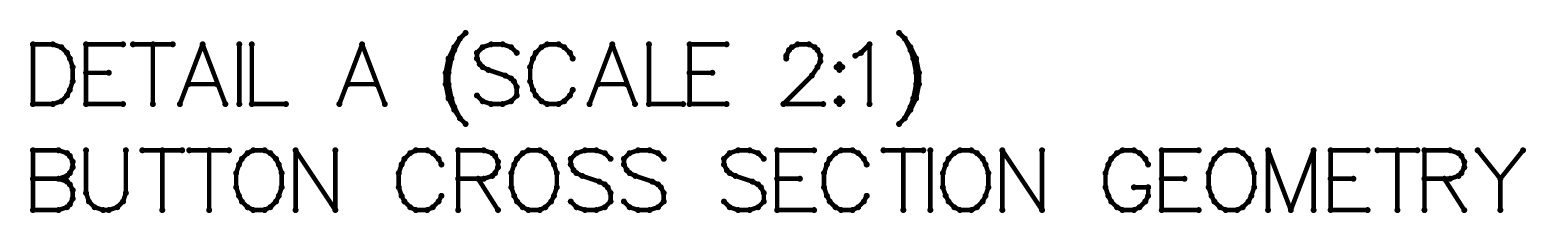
# Model space of a CAD drawing. Extents: x 0 to 200, y 0 to 200.
# Drawn here: x 70.05 to 95.11, y 162.89 to 165.95 of the extents above; entities that cross this region are included whole.
import ezdxf

# ---------------------------------------------------------------- set-up
doc = ezdxf.new("R2010")
doc.units = 0
doc.layers.get('0').update_dxf_attribs({"linetype": 'CONTINUOUS'})
doc.layers.add('gm2', color=1, linetype='CONTINUOUS')

# ---------------------------------------------------------------- blocks, each defined once
blk = doc.blocks.new('D10')
at = {"const_width": 0.05}
blk.add_lwpolyline([(-0.025, 0, 1), (0.025, 0, 1)], format="xyb", close=True, dxfattribs=at)

msp = doc.modelspace()

# ---------------------------------------------------------------- linework, layer by layer
at = {"layer": 'gm2', "color": 1, "const_width": 0.0762}
for points in [[(77.251005, 165.805112), (77.346225, 165.900322)], [(84.606579, 165.900322), (84.701799, 165.805112)], [(70.10014, 164.710109), (70.10014, 165.709891)], [(70.10014, 165.709891), (70.433401, 165.709891)], [(70.433401, 165.709891), (70.576231, 165.662291)], [(70.576231, 165.662291), (70.671451, 165.567071)], [(71.609343, 165.709891), (70.990422, 165.709891)], [(70.990422, 165.709891), (70.990422, 164.710109)], [(72.442495, 165.709891), (71.775974, 165.709891)], [(72.109234, 164.710109), (72.109234, 165.709891)], [(72.942396, 165.709891), (72.561525, 164.710109)], [(73.323267, 164.710109), (72.942396, 165.709891)], [(73.556547, 165.709891), (73.556547, 164.710109)], [(73.766028, 164.710109), (73.766028, 165.709891)], [(75.613251, 165.709891), (75.23238, 164.710109)], [(75.994122, 164.710109), (75.613251, 165.709891)], [(77.060564, 165.471861), (77.155784, 165.662291)], [(77.155784, 165.614681), (77.108174, 165.471861)], [(77.155784, 165.662291), (77.251005, 165.805112)], [(77.251005, 165.805112), (77.155784, 165.614681)], [(77.631875, 165.662291), (77.536655, 165.567071)], [(77.774696, 165.709891), (77.631875, 165.662291)], [(77.965136, 165.709891), (77.774696, 165.709891)], [(78.107966, 165.662291), (77.965136, 165.709891)], [(78.203176, 165.567071), (78.107966, 165.662291)], [(78.617377, 165.662291), (78.522157, 165.567071)], [(78.712597, 165.709891), (78.617377, 165.662291)], [(78.903028, 165.709891), (78.712597, 165.709891)], [(78.998248, 165.662291), (78.903028, 165.709891)], [(79.093468, 165.567071), (78.998248, 165.662291)], [(79.421969, 164.710109), (79.80284, 165.709891)], [(79.80284, 165.709891), (80.18371, 164.710109)], [(80.416991, 164.710109), (80.416991, 165.709891)], [(81.716713, 165.709891), (81.097802, 165.709891)], [(81.097802, 165.709891), (81.097802, 164.710109)], [(82.764116, 165.614681), (82.716505, 165.519461)], [(82.811726, 165.662291), (82.764116, 165.614681)], [(82.906946, 165.709891), (82.811726, 165.662291)], [(83.097376, 165.709891), (82.906946, 165.709891)], [(83.192596, 165.662291), (83.097376, 165.709891)], [(83.240206, 165.614681), (83.192596, 165.662291)], [(83.287817, 165.519461), (83.240206, 165.614681)], [(84.111448, 165.709891), (83.968618, 165.567071)], [(84.111448, 164.710109), (84.111448, 165.709891)], [(84.79702, 165.662291), (84.701799, 165.805112)], [(84.701799, 165.805112), (84.79702, 165.614681)], [(84.89224, 165.471861), (84.79702, 165.662291)], [(84.79702, 165.614681), (84.84463, 165.471861)], [(70.671451, 165.567071), (70.719051, 165.471861)], [(70.719051, 165.471861), (70.766662, 165.329021)], [(77.012954, 165.2338), (77.060564, 165.471861)], [(77.108174, 165.471861), (77.060564, 165.2338)], [(77.536655, 165.567071), (77.536655, 165.471861)], [(77.536655, 165.471861), (77.584265, 165.376631)], [(77.584265, 165.376631), (77.631875, 165.329021)], [(78.474547, 165.471861), (78.426937, 165.329021)], [(78.522157, 165.567071), (78.474547, 165.471861)], [(79.141078, 165.471861), (79.093468, 165.567071)], [(82.716505, 165.519461), (82.716505, 165.471861)], [(83.287817, 165.424231), (83.240206, 165.329021)], [(83.287817, 165.424231), (83.287817, 165.519461)], [(83.606797, 165.376631), (83.559187, 165.329021)], [(83.654397, 165.329021), (83.606797, 165.376631)], [(83.968618, 165.567071), (83.873408, 165.519461)], [(84.84463, 165.471861), (84.89224, 165.2338)], [(84.93985, 165.2338), (84.89224, 165.471861)], [(70.766662, 165.09098), (70.719051, 164.94814)], [(70.766662, 165.329021), (70.766662, 165.09098)], [(71.371303, 165.2338), (70.990422, 165.2338)], [(77.012954, 165.04338), (77.012954, 165.2338)], [(77.060564, 165.2338), (77.060564, 165.04338)], [(77.631875, 165.329021), (77.727095, 165.281431)], [(77.727095, 165.281431), (78.012746, 165.1862)], [(78.012746, 165.1862), (78.107966, 165.13859)], [(78.107966, 165.13859), (78.155566, 165.09098)], [(78.155566, 165.09098), (78.203176, 164.99577)], [(78.426937, 165.329021), (78.426937, 165.09098)], [(78.426937, 165.09098), (78.474547, 164.94814)], [(81.097802, 165.2338), (81.478673, 165.2338)], [(83.144986, 165.1862), (82.668895, 164.710109)], [(83.240206, 165.329021), (83.144986, 165.1862)], [(83.559187, 165.329021), (83.606797, 165.281431)], [(83.606797, 165.281431), (83.654397, 165.329021)], [(84.89224, 165.2338), (84.89224, 165.04338)], [(84.93985, 165.04338), (84.93985, 165.2338)], [(70.671451, 164.85295), (70.576231, 164.75772)], [(70.719051, 164.94814), (70.671451, 164.85295)], [(73.180436, 165.04338), (72.704345, 165.04338)], [(75.375211, 165.04338), (75.851302, 165.04338)], [(77.060564, 164.80532), (77.012954, 165.04338)], [(77.060564, 165.04338), (77.108174, 164.80532)], [(77.631875, 164.75772), (77.536655, 164.85295)], [(78.203176, 164.85295), (78.107966, 164.75772)], [(78.203176, 164.99577), (78.203176, 164.85295)], [(78.474547, 164.94814), (78.522157, 164.85295)], [(78.522157, 164.85295), (78.617377, 164.75772)], [(78.998248, 164.75772), (79.093468, 164.85295)], [(79.093468, 164.85295), (79.141078, 164.94814)], [(80.04088, 165.04338), (79.564799, 165.04338)], [(84.89224, 165.04338), (84.84463, 164.80532)], [(84.89224, 164.80532), (84.93985, 165.04338)], [(70.433401, 164.710109), (70.10014, 164.710109)], [(70.576231, 164.75772), (70.433401, 164.710109)], [(70.990422, 164.710109), (71.609343, 164.710109)], [(74.337339, 164.710109), (73.766028, 164.710109)], [(77.155784, 164.614889), (77.060564, 164.80532)], [(77.108174, 164.80532), (77.155784, 164.662499)], [(77.155784, 164.662499), (77.251005, 164.472069)], [(77.251005, 164.472069), (77.155784, 164.614889)], [(77.774696, 164.710109), (77.631875, 164.75772)], [(77.965136, 164.710109), (77.774696, 164.710109)], [(78.107966, 164.75772), (77.965136, 164.710109)], [(78.617377, 164.75772), (78.712597, 164.710109)], [(78.712597, 164.710109), (78.903028, 164.710109)], [(78.903028, 164.710109), (78.998248, 164.75772)], [(80.988302, 164.710109), (80.416991, 164.710109)], [(81.097802, 164.710109), (81.716713, 164.710109)], [(82.668895, 164.710109), (83.335427, 164.710109)], [(83.606797, 164.80532), (83.559187, 164.75772)], [(83.559187, 164.75772), (83.606797, 164.710109)], [(83.654397, 164.75772), (83.606797, 164.80532)], [(83.606797, 164.710109), (83.654397, 164.75772)], [(84.79702, 164.662499), (84.701799, 164.472069)], [(84.701799, 164.472069), (84.79702, 164.614889)], [(84.79702, 164.614889), (84.89224, 164.80532)], [(84.84463, 164.80532), (84.79702, 164.662499)], [(77.251005, 164.472069), (77.346225, 164.376859)], [(84.606579, 164.376859), (84.701799, 164.472069)], [(70.10014, 162.937096), (70.10014, 163.936878)], [(70.10014, 163.936878), (70.528621, 163.936878)], [(70.528621, 163.936878), (70.671451, 163.889278)], [(70.671451, 163.889278), (70.719051, 163.841668)], [(70.719051, 163.841668), (70.766662, 163.746447)], [(70.990422, 163.936878), (70.990422, 163.222756)], [(71.656953, 163.222756), (71.656953, 163.936878)], [(71.933084, 163.936878), (72.599605, 163.936878)], [(72.266345, 163.936878), (72.266345, 162.937096)], [(72.718635, 163.936878), (73.385157, 163.936878)], [(73.051896, 163.936878), (73.051896, 162.937096)], [(73.694617, 163.889278), (73.599397, 163.794058)], [(73.789828, 163.936878), (73.694617, 163.889278)], [(73.980268, 163.936878), (73.789828, 163.936878)], [(74.075488, 163.889278), (73.980268, 163.936878)], [(74.170708, 163.794058), (74.075488, 163.889278)], [(74.499209, 162.937096), (74.499209, 163.936878)], [(74.499209, 163.936878), (75.16573, 162.937096)], [(75.16573, 162.937096), (75.16573, 163.936878)], [(76.417843, 163.889278), (76.322623, 163.794058)], [(76.513063, 163.936878), (76.417843, 163.889278)], [(76.703503, 163.936878), (76.513063, 163.936878)], [(76.798714, 163.889278), (76.703503, 163.936878)], [(76.893934, 163.794058), (76.798714, 163.889278)], [(77.222434, 162.937096), (77.222434, 163.936878)], [(77.222434, 163.936878), (77.650915, 163.936878)], [(77.650915, 163.936878), (77.793746, 163.889278)], [(77.793746, 163.889278), (77.841356, 163.841668)], [(77.841356, 163.841668), (77.888966, 163.746447)], [(78.303157, 163.889278), (78.207936, 163.794058)], [(78.398377, 163.936878), (78.303157, 163.889278)], [(78.588817, 163.936878), (78.398377, 163.936878)], [(78.684027, 163.889278), (78.588817, 163.936878)], [(78.779248, 163.794058), (78.684027, 163.889278)], [(79.107748, 163.794058), (79.202968, 163.889278)], [(79.202968, 163.889278), (79.345799, 163.936878)], [(79.345799, 163.936878), (79.536229, 163.936878)], [(79.536229, 163.936878), (79.679059, 163.889278)], [(79.679059, 163.889278), (79.77428, 163.794058)], [(79.99804, 163.794058), (80.09325, 163.889278)], [(80.09325, 163.889278), (80.23608, 163.936878)], [(80.23608, 163.936878), (80.426521, 163.936878)], [(80.426521, 163.936878), (80.569341, 163.889278)], [(80.569341, 163.889278), (80.664561, 163.794058)], [(81.673873, 163.794058), (81.769084, 163.889278)], [(81.769084, 163.889278), (81.911914, 163.936878)], [(81.911914, 163.936878), (82.102354, 163.936878)], [(82.102354, 163.936878), (82.245174, 163.889278)], [(82.245174, 163.889278), (82.340395, 163.794058)], [(82.564155, 163.936878), (82.564155, 162.937096)], [(82.564155, 163.936878), (83.183076, 163.936878)], [(83.540147, 163.889278), (83.444927, 163.794058)], [(83.635357, 163.936878), (83.540147, 163.889278)], [(83.825798, 163.936878), (83.635357, 163.936878)], [(83.921018, 163.889278), (83.825798, 163.936878)], [(84.016228, 163.794058), (83.921018, 163.889278)], [(84.344729, 163.936878), (85.01126, 163.936878)], [(84.677999, 162.937096), (84.677999, 163.936878)], [(85.13028, 163.936878), (85.13028, 162.937096)], [(85.530191, 163.889278), (85.434971, 163.794058)], [(85.625411, 163.936878), (85.530191, 163.889278)], [(85.815852, 163.936878), (85.625411, 163.936878)], [(85.911062, 163.889278), (85.815852, 163.936878)], [(86.006282, 163.794058), (85.911062, 163.889278)], [(86.334783, 163.936878), (86.334783, 162.937096)], [(87.001314, 162.937096), (86.334783, 163.936878)], [(87.001314, 163.936878), (87.001314, 162.937096)], [(88.158206, 163.794058), (88.253427, 163.889278)], [(88.253427, 163.889278), (88.348647, 163.936878)], [(88.348647, 163.936878), (88.539077, 163.936878)], [(88.539077, 163.936878), (88.634297, 163.889278)], [(88.634297, 163.889278), (88.729517, 163.794058)], [(89.624559, 163.936878), (89.005648, 163.936878)], [(89.005648, 163.936878), (89.005648, 162.937096)], [(89.98163, 163.889278), (89.88641, 163.794058)], [(90.07685, 163.936878), (89.98163, 163.889278)], [(90.267281, 163.936878), (90.07685, 163.936878)], [(90.362501, 163.889278), (90.267281, 163.936878)], [(90.457721, 163.794058), (90.362501, 163.889278)], [(90.786222, 162.937096), (90.786222, 163.936878)], [(90.786222, 163.936878), (91.167092, 162.937096)], [(91.167092, 162.937096), (91.547963, 163.936878)], [(91.547963, 163.936878), (91.547963, 162.937096)], [(92.452535, 163.936878), (91.833614, 163.936878)], [(91.833614, 163.936878), (91.833614, 162.937096)], [(93.285687, 163.936878), (92.619165, 163.936878)], [(92.952426, 162.937096), (92.952426, 163.936878)], [(93.833198, 163.936878), (93.404707, 163.936878)], [(93.404707, 163.936878), (93.404707, 162.937096)], [(93.976018, 163.889278), (93.833198, 163.936878)], [(94.023628, 163.841668), (93.976018, 163.889278)], [(94.071238, 163.746447), (94.023628, 163.841668)], [(94.675869, 163.460787), (94.294999, 163.936878)], [(95.05674, 163.936878), (94.675869, 163.460787)], [(70.766662, 163.651237), (70.719051, 163.556017)], [(70.766662, 163.746447), (70.766662, 163.651237)], [(73.551787, 163.698847), (73.504177, 163.556017)], [(73.599397, 163.794058), (73.551787, 163.698847)], [(74.218308, 163.698847), (74.170708, 163.794058)], [(74.265919, 163.556017), (74.218308, 163.698847)], [(76.275023, 163.698847), (76.227412, 163.556017)], [(76.322623, 163.794058), (76.275023, 163.698847)], [(76.941544, 163.698847), (76.893934, 163.794058)], [(77.888966, 163.651237), (77.841356, 163.556017)], [(77.888966, 163.746447), (77.888966, 163.651237)], [(78.160336, 163.698847), (78.112726, 163.556017)], [(78.207936, 163.794058), (78.160336, 163.698847)], [(78.826858, 163.698847), (78.779248, 163.794058)], [(78.874468, 163.556017), (78.826858, 163.698847)], [(79.107748, 163.698847), (79.107748, 163.794058)], [(79.155358, 163.603627), (79.107748, 163.698847)], [(79.202968, 163.556017), (79.155358, 163.603627)], [(79.99804, 163.698847), (79.99804, 163.794058)], [(80.04565, 163.603627), (79.99804, 163.698847)], [(80.09325, 163.556017), (80.04565, 163.603627)], [(81.673873, 163.794058), (81.673873, 163.698847)], [(81.673873, 163.698847), (81.721483, 163.603627)], [(81.721483, 163.603627), (81.769084, 163.556017)], [(83.397317, 163.698847), (83.349707, 163.556017)], [(83.444927, 163.794058), (83.397317, 163.698847)], [(84.063838, 163.698847), (84.016228, 163.794058)], [(85.387371, 163.698847), (85.339761, 163.556017)], [(85.434971, 163.794058), (85.387371, 163.698847)], [(86.053892, 163.698847), (86.006282, 163.794058)], [(86.101502, 163.556017), (86.053892, 163.698847)], [(88.062986, 163.556017), (88.110596, 163.698847)], [(88.110596, 163.698847), (88.158206, 163.794058)], [(88.729517, 163.794058), (88.777128, 163.698847)], [(89.8388, 163.698847), (89.79119, 163.556017)], [(89.88641, 163.794058), (89.8388, 163.698847)], [(90.505331, 163.698847), (90.457721, 163.794058)], [(90.552941, 163.556017), (90.505331, 163.698847)], [(94.023628, 163.556017), (94.071238, 163.651237)], [(94.071238, 163.651237), (94.071238, 163.746447)], [(70.528621, 163.460787), (70.10014, 163.460787)], [(70.671451, 163.508417), (70.528621, 163.460787)], [(70.528621, 163.460787), (70.671451, 163.413187)], [(70.719051, 163.556017), (70.671451, 163.508417)], [(70.671451, 163.413187), (70.719051, 163.365577)], [(70.719051, 163.365577), (70.766662, 163.270357)], [(73.504177, 163.556017), (73.504177, 163.317967)], [(74.265919, 163.317967), (74.265919, 163.556017)], [(76.227412, 163.556017), (76.227412, 163.317967)], [(77.650915, 163.460787), (77.222434, 163.460787)], [(77.555695, 163.460787), (77.888966, 162.937096)], [(77.793746, 163.508417), (77.650915, 163.460787)], [(77.841356, 163.556017), (77.793746, 163.508417)], [(78.112726, 163.556017), (78.112726, 163.317967)], [(78.874468, 163.317967), (78.874468, 163.556017)], [(79.298189, 163.508417), (79.202968, 163.556017)], [(79.583839, 163.413187), (79.298189, 163.508417)], [(79.679059, 163.365577), (79.583839, 163.413187)], [(79.726669, 163.317967), (79.679059, 163.365577)], [(80.18847, 163.508417), (80.09325, 163.556017)], [(80.474131, 163.413187), (80.18847, 163.508417)], [(80.569341, 163.365577), (80.474131, 163.413187)], [(80.616951, 163.317967), (80.569341, 163.365577)], [(81.769084, 163.556017), (81.864304, 163.508417)], [(81.864304, 163.508417), (82.149964, 163.413187)], [(82.149964, 163.413187), (82.245174, 163.365577)], [(82.245174, 163.365577), (82.292785, 163.317967)], [(82.945026, 163.460787), (82.564155, 163.460787)], [(83.349707, 163.556017), (83.349707, 163.317967)], [(85.339761, 163.556017), (85.339761, 163.317967)], [(86.101502, 163.317967), (86.101502, 163.556017)], [(88.062986, 163.317967), (88.062986, 163.556017)], [(89.005648, 163.460787), (89.386519, 163.460787)], [(89.79119, 163.556017), (89.79119, 163.317967)], [(90.552941, 163.317967), (90.552941, 163.556017)], [(91.833614, 163.460787), (92.214484, 163.460787)], [(93.404707, 163.460787), (93.833198, 163.460787)], [(94.071238, 162.937096), (93.737977, 163.460787)], [(93.833198, 163.460787), (93.976018, 163.508417)], [(93.976018, 163.508417), (94.023628, 163.556017)], [(94.675869, 163.460787), (94.675869, 162.937096)], [(70.766662, 163.127536), (70.719051, 163.032306)], [(70.766662, 163.270357), (70.766662, 163.127536)], [(70.990422, 163.222756), (71.038032, 163.079936)], [(71.609343, 163.079936), (71.656953, 163.222756)], [(73.504177, 163.317967), (73.551787, 163.175146)], [(73.551787, 163.175146), (73.599397, 163.079936)], [(74.170708, 163.079936), (74.218308, 163.175146)], [(74.218308, 163.175146), (74.265919, 163.317967)], [(76.227412, 163.317967), (76.275023, 163.175146)], [(76.275023, 163.175146), (76.322623, 163.079936)], [(76.893934, 163.079936), (76.941544, 163.175146)], [(78.112726, 163.317967), (78.160336, 163.175146)], [(78.160336, 163.175146), (78.207936, 163.079936)], [(78.779248, 163.079936), (78.826858, 163.175146)], [(78.826858, 163.175146), (78.874468, 163.317967)], [(79.77428, 163.222756), (79.726669, 163.317967)], [(79.77428, 163.079936), (79.77428, 163.222756)], [(80.664561, 163.222756), (80.616951, 163.317967)], [(80.664561, 163.079936), (80.664561, 163.222756)], [(82.292785, 163.317967), (82.340395, 163.222756)], [(82.340395, 163.222756), (82.340395, 163.079936)], [(83.349707, 163.317967), (83.397317, 163.175146)], [(83.397317, 163.175146), (83.444927, 163.079936)], [(84.016228, 163.079936), (84.063838, 163.175146)], [(85.339761, 163.317967), (85.387371, 163.175146)], [(85.387371, 163.175146), (85.434971, 163.079936)], [(86.006282, 163.079936), (86.053892, 163.175146)], [(86.053892, 163.175146), (86.101502, 163.317967)], [(88.062986, 163.317967), (88.110596, 163.175146)], [(88.110596, 163.175146), (88.158206, 163.079936)], [(88.777128, 163.317967), (88.539077, 163.317967)], [(88.729517, 163.079936), (88.777128, 163.175146)], [(88.777128, 163.175146), (88.777128, 163.317967)], [(89.79119, 163.317967), (89.8388, 163.175146)], [(89.8388, 163.175146), (89.88641, 163.079936)], [(90.457721, 163.079936), (90.505331, 163.175146)], [(90.505331, 163.175146), (90.552941, 163.317967)], [(70.528621, 162.937096), (70.10014, 162.937096)], [(70.671451, 162.984706), (70.528621, 162.937096)], [(70.719051, 163.032306), (70.671451, 162.984706)], [(71.038032, 163.079936), (71.133252, 162.984706)], [(71.133252, 162.984706), (71.276083, 162.937096)], [(71.276083, 162.937096), (71.371303, 162.937096)], [(71.371303, 162.937096), (71.514123, 162.984706)], [(71.514123, 162.984706), (71.609343, 163.079936)], [(73.599397, 163.079936), (73.694617, 162.984706)], [(73.694617, 162.984706), (73.789828, 162.937096)], [(73.789828, 162.937096), (73.980268, 162.937096)], [(73.980268, 162.937096), (74.075488, 162.984706)], [(74.075488, 162.984706), (74.170708, 163.079936)], [(76.322623, 163.079936), (76.417843, 162.984706)], [(76.417843, 162.984706), (76.513063, 162.937096)], [(76.513063, 162.937096), (76.703503, 162.937096)], [(76.703503, 162.937096), (76.798714, 162.984706)], [(76.798714, 162.984706), (76.893934, 163.079936)], [(78.207936, 163.079936), (78.303157, 162.984706)], [(78.303157, 162.984706), (78.398377, 162.937096)], [(78.398377, 162.937096), (78.588817, 162.937096)], [(78.588817, 162.937096), (78.684027, 162.984706)], [(78.684027, 162.984706), (78.779248, 163.079936)], [(79.107748, 163.079936), (79.202968, 162.984706)], [(79.202968, 162.984706), (79.345799, 162.937096)], [(79.345799, 162.937096), (79.536229, 162.937096)], [(79.536229, 162.937096), (79.679059, 162.984706)], [(79.679059, 162.984706), (79.77428, 163.079936)], [(80.09325, 162.984706), (79.99804, 163.079936)], [(80.23608, 162.937096), (80.09325, 162.984706)], [(80.23608, 162.937096), (80.426521, 162.937096)], [(80.426521, 162.937096), (80.569341, 162.984706)], [(80.569341, 162.984706), (80.664561, 163.079936)], [(81.769084, 162.984706), (81.673873, 163.079936)], [(81.911914, 162.937096), (81.769084, 162.984706)], [(82.102354, 162.937096), (81.911914, 162.937096)], [(82.245174, 162.984706), (82.102354, 162.937096)], [(82.340395, 163.079936), (82.245174, 162.984706)], [(82.564155, 162.937096), (83.183076, 162.937096)], [(83.444927, 163.079936), (83.540147, 162.984706)], [(83.540147, 162.984706), (83.635357, 162.937096)], [(83.635357, 162.937096), (83.825798, 162.937096)], [(83.825798, 162.937096), (83.921018, 162.984706)], [(83.921018, 162.984706), (84.016228, 163.079936)], [(85.434971, 163.079936), (85.530191, 162.984706)], [(85.530191, 162.984706), (85.625411, 162.937096)], [(85.625411, 162.937096), (85.815852, 162.937096)], [(85.815852, 162.937096), (85.911062, 162.984706)], [(85.911062, 162.984706), (86.006282, 163.079936)], [(88.158206, 163.079936), (88.253427, 162.984706)], [(88.253427, 162.984706), (88.348647, 162.937096)], [(88.348647, 162.937096), (88.539077, 162.937096)], [(88.539077, 162.937096), (88.634297, 162.984706)], [(88.634297, 162.984706), (88.729517, 163.079936)], [(89.005648, 162.937096), (89.624559, 162.937096)], [(89.88641, 163.079936), (89.98163, 162.984706)], [(89.98163, 162.984706), (90.07685, 162.937096)], [(90.07685, 162.937096), (90.267281, 162.937096)], [(90.267281, 162.937096), (90.362501, 162.984706)], [(90.362501, 162.984706), (90.457721, 163.079936)], [(91.833614, 162.937096), (92.452535, 162.937096)]]:
    msp.add_lwpolyline(points, dxfattribs=at)

# ---------------------------------------------------------------- block references
at = {"layer": 'gm2'}
for p in [(77.346225, 165.900322), (84.606579, 165.900322), (70.10014, 165.709891), (70.433401, 165.709891), (70.576231, 165.662291), (70.990422, 165.709891), (71.609343, 165.709891), (71.775974, 165.709891), (72.109234, 165.709891), (72.442495, 165.709891), (72.942396, 165.709891), (73.556547, 165.709891), (73.766028, 165.709891), (75.613251, 165.709891), (77.155784, 165.662291), (77.155784, 165.614681), (77.251005, 165.805112), (77.251005, 165.805112), (77.631875, 165.662291), (77.774696, 165.709891), (77.965136, 165.709891), (78.107966, 165.662291), (78.617377, 165.662291), (78.712597, 165.709891), (78.903028, 165.709891), (78.998248, 165.662291), (79.80284, 165.709891), (80.416991, 165.709891), (81.097802, 165.709891), (81.716713, 165.709891), (82.764116, 165.614681), (82.811726, 165.662291), (82.906946, 165.709891), (83.097376, 165.709891), (83.192596, 165.662291), (83.240206, 165.614681), (84.111448, 165.709891), (84.701799, 165.805112), (84.701799, 165.805112), (84.79702, 165.662291), (84.79702, 165.614681), (70.671451, 165.567071), (70.719051, 165.471861), (70.766662, 165.329021), (70.766662, 165.329021), (77.060564, 165.471861), (77.108174, 165.471861), (77.536655, 165.567071), (77.536655, 165.471861), (77.584265, 165.376631), (77.631875, 165.329021), (78.203176, 165.567071), (78.426937, 165.329021), (78.474547, 165.471861), (78.522157, 165.567071), (79.093468, 165.567071), (79.093468, 165.567071), (79.141078, 165.471861), (82.716505, 165.519461), (82.716505, 165.471861), (83.240206, 165.329021), (83.287817, 165.519461), (83.287817, 165.424231), (83.287817, 165.424231), (83.559187, 165.329021), (83.606797, 165.376631), (83.606797, 165.376631), (83.654397, 165.329021), (83.873408, 165.519461), (83.968618, 165.567071), (84.84463, 165.471861), (84.89224, 165.471861), (70.766662, 165.09098), (70.990422, 165.2338), (71.371303, 165.2338), (77.012954, 165.2338), (77.060564, 165.2338), (77.727095, 165.281431), (78.012746, 165.1862), (78.107966, 165.13859), (78.155566, 165.09098), (78.426937, 165.09098), (81.097802, 165.2338), (81.478673, 165.2338), (83.144986, 165.1862), (83.606797, 165.281431), (84.89224, 165.2338), (84.93985, 165.2338), (70.671451, 164.85295), (70.719051, 164.94814), (72.704345, 165.04338), (73.180436, 165.04338), (75.375211, 165.04338), (75.851302, 165.04338), (77.012954, 165.04338), (77.060564, 165.04338), (77.536655, 164.85295), (78.203176, 164.99577), (78.203176, 164.85295), (78.474547, 164.94814), (78.522157, 164.85295), (79.093468, 164.85295), (79.141078, 164.94814), (79.564799, 165.04338), (80.04088, 165.04338), (84.89224, 165.04338), (84.93985, 165.04338), (70.10014, 164.710109), (70.433401, 164.710109), (70.576231, 164.75772), (70.990422, 164.710109), (71.609343, 164.710109), (72.109234, 164.710109), (72.561525, 164.710109), (73.323267, 164.710109), (73.556547, 164.710109), (73.766028, 164.710109), (74.337339, 164.710109), (75.23238, 164.710109), (75.994122, 164.710109), (77.060564, 164.80532), (77.108174, 164.80532), (77.108174, 164.80532), (77.155784, 164.662499), (77.155784, 164.614889), (77.631875, 164.75772), (77.774696, 164.710109), (77.965136, 164.710109), (78.107966, 164.75772), (78.617377, 164.75772), (78.712597, 164.710109), (78.903028, 164.710109), (78.998248, 164.75772), (79.421969, 164.710109), (80.18371, 164.710109), (80.416991, 164.710109), (80.988302, 164.710109), (81.097802, 164.710109), (81.716713, 164.710109), (82.668895, 164.710109), (83.335427, 164.710109), (83.559187, 164.75772), (83.559187, 164.75772), (83.606797, 164.80532), (83.606797, 164.710109), (83.654397, 164.75772), (84.111448, 164.710109), (84.79702, 164.662499), (84.79702, 164.614889), (84.84463, 164.80532), (84.89224, 164.80532), (77.251005, 164.472069), (77.251005, 164.472069), (77.346225, 164.376859), (84.606579, 164.376859), (84.701799, 164.472069), (84.701799, 164.472069), (70.10014, 163.936878), (70.528621, 163.936878), (70.671451, 163.889278), (70.671451, 163.889278), (70.719051, 163.841668), (70.990422, 163.936878), (71.656953, 163.936878), (71.933084, 163.936878), (72.266345, 163.936878), (72.599605, 163.936878), (72.718635, 163.936878), (73.051896, 163.936878), (73.385157, 163.936878), (73.694617, 163.889278), (73.789828, 163.936878), (73.980268, 163.936878), (74.075488, 163.889278), (74.499209, 163.936878), (75.16573, 163.936878), (76.417843, 163.889278), (76.513063, 163.936878), (76.703503, 163.936878), (76.798714, 163.889278), (77.222434, 163.936878), (77.650915, 163.936878), (77.793746, 163.889278), (77.841356, 163.841668), (78.303157, 163.889278), (78.398377, 163.936878), (78.588817, 163.936878), (78.684027, 163.889278), (79.202968, 163.889278), (79.345799, 163.936878), (79.536229, 163.936878), (79.679059, 163.889278), (80.09325, 163.889278), (80.23608, 163.936878), (80.426521, 163.936878), (80.569341, 163.889278), (81.769084, 163.889278), (81.911914, 163.936878), (82.102354, 163.936878), (82.245174, 163.889278), (82.564155, 163.936878), (82.564155, 163.936878), (83.183076, 163.936878), (83.540147, 163.889278), (83.635357, 163.936878), (83.825798, 163.936878), (83.921018, 163.889278), (84.344729, 163.936878), (84.677999, 163.936878), (85.01126, 163.936878), (85.13028, 163.936878), (85.530191, 163.889278), (85.625411, 163.936878), (85.815852, 163.936878), (85.911062, 163.889278), (86.334783, 163.936878), (86.334783, 163.936878), (87.001314, 163.936878), (88.253427, 163.889278), (88.348647, 163.936878), (88.539077, 163.936878), (88.634297, 163.889278), (89.005648, 163.936878), (89.624559, 163.936878), (89.98163, 163.889278), (90.07685, 163.936878), (90.267281, 163.936878), (90.362501, 163.889278), (90.786222, 163.936878), (91.547963, 163.936878), (91.833614, 163.936878), (92.452535, 163.936878), (92.619165, 163.936878), (92.952426, 163.936878), (93.285687, 163.936878), (93.404707, 163.936878), (93.833198, 163.936878), (93.976018, 163.889278), (94.023628, 163.841668), (94.294999, 163.936878), (95.05674, 163.936878), (70.766662, 163.746447), (70.766662, 163.651237), (73.551787, 163.698847), (73.599397, 163.794058), (74.170708, 163.794058), (74.218308, 163.698847), (76.275023, 163.698847), (76.322623, 163.794058), (76.893934, 163.794058), (76.893934, 163.794058), (76.941544, 163.698847), (77.888966, 163.746447), (77.888966, 163.651237), (78.160336, 163.698847), (78.207936, 163.794058), (78.779248, 163.794058), (78.826858, 163.698847), (79.107748, 163.794058), (79.107748, 163.698847), (79.155358, 163.603627), (79.77428, 163.794058), (79.99804, 163.794058), (79.99804, 163.698847), (80.04565, 163.603627), (80.664561, 163.794058), (81.673873, 163.794058), (81.673873, 163.794058), (81.673873, 163.698847), (81.721483, 163.603627), (82.340395, 163.794058), (83.397317, 163.698847), (83.444927, 163.794058), (84.016228, 163.794058), (84.063838, 163.698847), (85.387371, 163.698847), (85.434971, 163.794058), (86.006282, 163.794058), (86.053892, 163.698847), (88.110596, 163.698847), (88.158206, 163.794058), (88.729517, 163.794058), (88.777128, 163.698847), (89.8388, 163.698847), (89.88641, 163.794058), (90.457721, 163.794058), (90.505331, 163.698847), (94.071238, 163.746447), (94.071238, 163.651237), (70.10014, 163.460787), (70.528621, 163.460787), (70.528621, 163.460787), (70.671451, 163.508417), (70.671451, 163.413187), (70.719051, 163.556017), (70.719051, 163.365577), (73.504177, 163.556017), (74.265919, 163.556017), (76.227412, 163.556017), (77.222434, 163.460787), (77.555695, 163.460787), (77.650915, 163.460787), (77.793746, 163.508417), (77.841356, 163.556017), (78.112726, 163.556017), (78.874468, 163.556017), (79.202968, 163.556017), (79.298189, 163.508417), (79.583839, 163.413187), (79.679059, 163.365577), (80.09325, 163.556017), (80.18847, 163.508417), (80.474131, 163.413187), (80.569341, 163.365577), (81.769084, 163.556017), (81.864304, 163.508417), (82.149964, 163.413187), (82.245174, 163.365577), (82.564155, 163.460787), (82.945026, 163.460787), (83.349707, 163.556017), (85.339761, 163.556017), (86.101502, 163.556017), (88.062986, 163.556017), (89.005648, 163.460787), (89.386519, 163.460787), (89.79119, 163.556017), (89.79119, 163.556017), (90.552941, 163.556017), (91.833614, 163.460787), (92.214484, 163.460787), (93.404707, 163.460787), (93.737977, 163.460787), (93.833198, 163.460787), (93.976018, 163.508417), (94.023628, 163.556017), (94.675869, 163.460787), (94.675869, 163.460787), (94.675869, 163.460787), (70.766662, 163.270357), (70.766662, 163.127536), (70.990422, 163.222756), (71.038032, 163.079936), (71.609343, 163.079936), (71.656953, 163.222756), (73.504177, 163.317967), (73.551787, 163.175146), (73.599397, 163.079936), (73.599397, 163.079936), (74.170708, 163.079936), (74.218308, 163.175146), (74.265919, 163.317967), (76.227412, 163.317967), (76.275023, 163.175146), (76.322623, 163.079936), (76.322623, 163.079936), (76.893934, 163.079936), (76.941544, 163.175146), (78.112726, 163.317967), (78.160336, 163.175146), (78.207936, 163.079936), (78.207936, 163.079936), (78.779248, 163.079936), (78.826858, 163.175146), (78.874468, 163.317967), (79.107748, 163.079936), (79.726669, 163.317967), (79.77428, 163.222756), (79.77428, 163.079936), (79.99804, 163.079936), (80.616951, 163.317967), (80.664561, 163.222756), (80.664561, 163.079936), (81.673873, 163.079936), (82.292785, 163.317967), (82.340395, 163.222756), (82.340395, 163.079936), (83.349707, 163.317967), (83.397317, 163.175146), (83.444927, 163.079936), (83.444927, 163.079936), (84.016228, 163.079936), (84.063838, 163.175146), (85.339761, 163.317967), (85.387371, 163.175146), (85.434971, 163.079936), (85.434971, 163.079936), (86.006282, 163.079936), (86.053892, 163.175146), (86.101502, 163.317967), (88.062986, 163.317967), (88.062986, 163.317967), (88.110596, 163.175146), (88.158206, 163.079936), (88.158206, 163.079936), (88.539077, 163.317967), (88.729517, 163.079936), (88.777128, 163.317967), (88.777128, 163.175146), (89.79119, 163.317967), (89.8388, 163.175146), (89.88641, 163.079936), (90.457721, 163.079936), (90.505331, 163.175146), (90.552941, 163.317967), (70.10014, 162.937096), (70.528621, 162.937096), (70.671451, 162.984706), (70.719051, 163.032306), (71.133252, 162.984706), (71.276083, 162.937096), (71.371303, 162.937096), (71.514123, 162.984706), (72.266345, 162.937096), (73.051896, 162.937096), (73.694617, 162.984706), (73.789828, 162.937096), (73.980268, 162.937096), (74.075488, 162.984706), (74.499209, 162.937096), (75.16573, 162.937096), (76.417843, 162.984706), (76.513063, 162.937096), (76.703503, 162.937096), (76.798714, 162.984706), (77.222434, 162.937096), (77.888966, 162.937096), (78.303157, 162.984706), (78.398377, 162.937096), (78.588817, 162.937096), (78.684027, 162.984706), (79.202968, 162.984706), (79.345799, 162.937096), (79.536229, 162.937096), (79.679059, 162.984706), (80.09325, 162.984706), (80.23608, 162.937096), (80.23608, 162.937096), (80.426521, 162.937096), (80.569341, 162.984706), (81.769084, 162.984706), (81.911914, 162.937096), (82.102354, 162.937096), (82.245174, 162.984706), (82.564155, 162.937096), (83.183076, 162.937096), (83.540147, 162.984706), (83.635357, 162.937096), (83.825798, 162.937096), (83.921018, 162.984706), (84.677999, 162.937096), (85.13028, 162.937096), (85.530191, 162.984706), (85.625411, 162.937096), (85.815852, 162.937096), (85.911062, 162.984706), (86.334783, 162.937096), (87.001314, 162.937096), (87.001314, 162.937096), (88.253427, 162.984706), (88.348647, 162.937096), (88.539077, 162.937096), (88.634297, 162.984706), (89.005648, 162.937096), (89.624559, 162.937096), (89.98163, 162.984706), (90.07685, 162.937096), (90.267281, 162.937096), (90.362501, 162.984706), (90.786222, 162.937096), (91.167092, 162.937096), (91.547963, 162.937096), (91.833614, 162.937096), (91.833614, 162.937096), (92.452535, 162.937096), (92.952426, 162.937096), (93.404707, 162.937096), (94.071238, 162.937096), (94.675869, 162.937096)]:
    msp.add_blockref('D10', p, dxfattribs=at)

doc.saveas('drawing.dxf')
